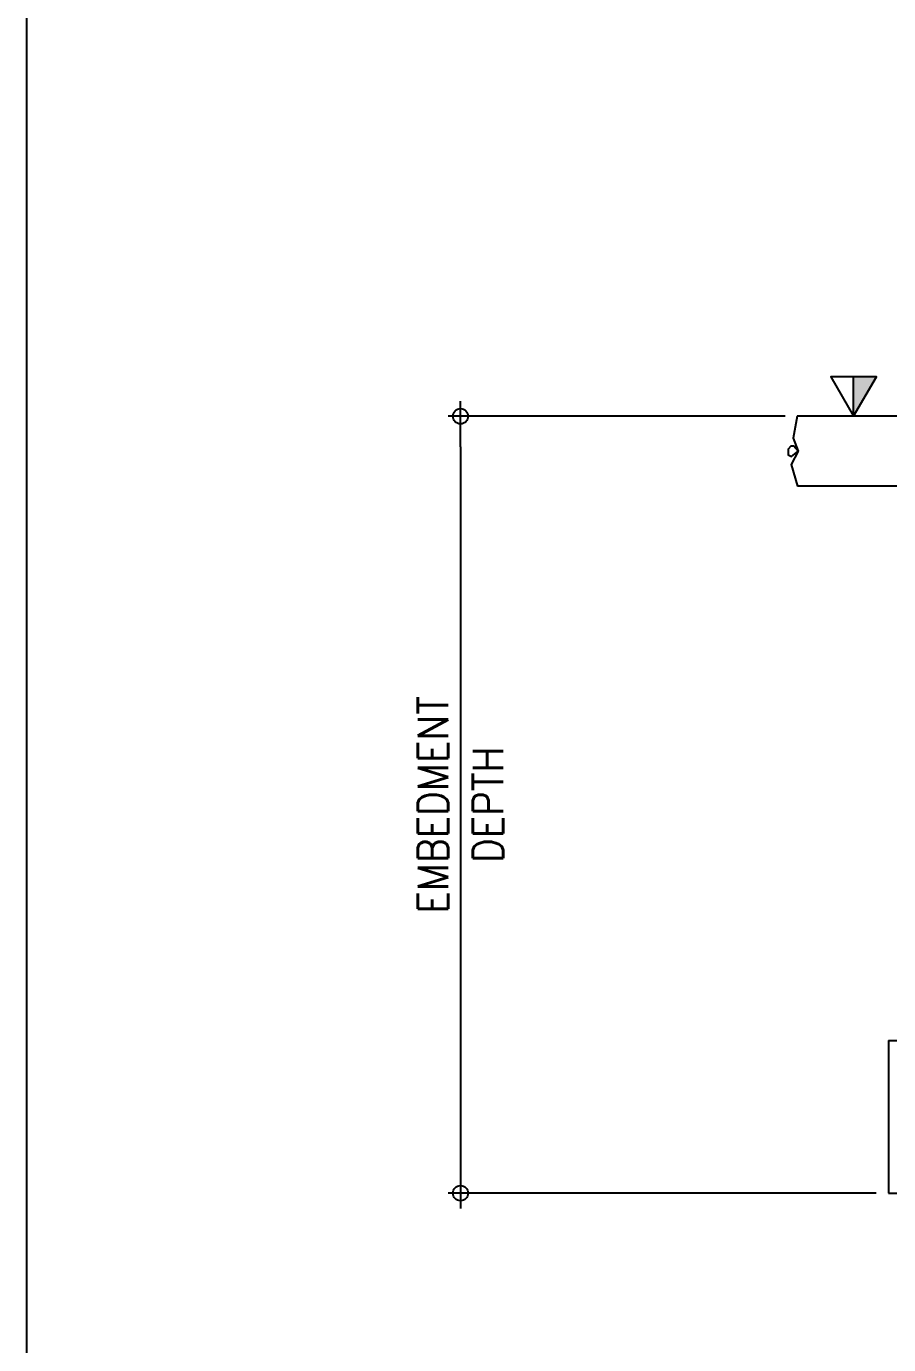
# Model space of a CAD drawing. Header units: millimetres. Extents: x 0 to 4240, y 0 to 8360.
# Drawn here: x 0 to 1413, y 3914 to 6073 of the extents above; entities that cross this region are included whole.
import ezdxf

# ---------------------------------------------------------------- set-up
doc = ezdxf.new("R2010")
doc.units = ezdxf.units.MM
for name, color, linetype in [('1R', 1, 'Continuous'), ('2Y', 2, 'Continuous'), ('3G', 3, 'Continuous'), ('DIM', 8, 'Continuous'), ('TG', 3, 'Continuous')]:
    doc.layers.add(name, color=color, linetype=linetype)
doc.styles.add('ROMANS', font='romans.shx', dxfattribs={"width": 0.9})
doc.dimstyles.new('DIM20', dxfattribs={"dimscale": 20, "dimtxt": 2.5, "dimasz": 2.5, "dimexe": 1, "dimexo": 1, "dimgap": 1, "dimtad": 1, "dimdec": 0, "dimzin": 0, "dimdsep": 46, "dimtxsty": 'ROMANS', "dimblk": 'DIM1', "dimcen": 1, "dimclrd": 8, "dimclre": 8, "dimclrt": 3, "dimadec": 0, "dimazin": 0, "dimtfac": 1, "dimtdec": 0, "dimtofl": 0, "dimtmove": 0, "dimatfit": 3, "dimfxl": 1, "dimtolj": 1, "dimtzin": 0, "dimarcsym": 0})

# ---------------------------------------------------------------- blocks, each defined once
blk = doc.blocks.new('DIM1')
at = {"color": 0}
blk.add_line((-1, 0), (0.5, 0), dxfattribs=at)
at = {"color": 3}
blk.add_circle((0, 0), 0.25, dxfattribs=at)
blk = doc.blocks.new('*D9')
at = {"layer": 'DEFPOINTS', "color": 0, "transparency": 16777216}
for p in [(1263.6, 5434.4), (711.6, 4161.7), (1413.1, 4161.7)]:
    blk.add_point(p, dxfattribs=at)
at = {"layer": 'DIM', "color": 8, "lineweight": -2, "transparency": 16777216}
for p, q in [((1243.6, 5434.4), (691.6, 5434.4)), ((711.6, 5384.4), (711.6, 4211.7)), ((1393.1, 4161.7), (691.6, 4161.7))]:
    blk.add_line(p, q, dxfattribs=at)
at = {"layer": 'DIM', "color": 8, "lineweight": -2, "transparency": 16777216, "xscale": 50, "yscale": 50, "zscale": 50}
for p, rotation in [((711.6, 5434.4), 90), ((711.6, 4161.7), 270)]:
    blk.add_blockref('DIM1', p, dxfattribs=dict(at, rotation=rotation))
at = {"layer": 'DIM', "color": 3, "transparency": 16777216, "char_height": 50, "attachment_point": 5, "rotation": 90, "style": 'ROMANS'}
for s, insert in [('\\A1;EMBEDMENT', (666.6, 4798)), ('\\A1;DEPTH', (756.6, 4798))]:
    blk.add_mtext(s, dxfattribs=dict(at, insert=insert))

msp = doc.modelspace()

# ---------------------------------------------------------------- hatches: boundary and pattern name
at = {"layer": 'TG'}
msp.add_hatch(color=1, dxfattribs=at).paths.add_polyline_path([(1393.5, 5499.3), (1356, 5499.3), (1356, 5434.4)])

# ---------------------------------------------------------------- linework, layer by layer
at = {"layer": '1R', "flags": 128}
for points in [[(1263.6, 5434.4), (1256.7, 5398.8), (1265.1, 5377), (1253.7, 5355.6), (1263.8, 5319.9)], [(1265.1, 5377), (1258, 5385.5), (1253.1, 5385.5), (1248.5, 5380.6), (1248.9, 5371.2), (1254.1, 5368.3), (1265.1, 5377)]]:
    msp.add_lwpolyline(points, dxfattribs=at)
at = {"layer": '2Y'}
for p, q in [((1990.6, 5434.4), (1263.6, 5434.4)), ((1994, 5319.9), (1263.8, 5319.9))]:
    msp.add_line(p, q, dxfattribs=at)
at = {"layer": '3G'}
for p, q in [((1413.1, 4411.7), (1750.6, 4411.7)), ((1413.1, 4411.7), (1413.1, 4161.7)), ((1413.1, 4161.7), (2863.1, 4161.7))]:
    msp.add_line(p, q, dxfattribs=at)
at = {"layer": 'DEFPOINTS'}
msp.add_lwpolyline([(0, 0), (4240, 0), (4240, 8360), (20, 8360, 0.414214), (0, 8340), (0, 0)], format="xyb", dxfattribs=at)
at = {"layer": 'TG', "color": 1}
msp.add_line((1356, 5434.4), (1356, 5499.3), dxfattribs=at)
msp.add_lwpolyline([(1356, 5434.4), (1393.5, 5499.3), (1318.5, 5499.3)], close=True, dxfattribs=at)

# ---------------------------------------------------------------- dimensions: what is measured, and where the dimension line sits
at = {"layer": 'DIM'}
dim = msp.add_linear_dim(base=(711.6, 4161.7), p1=(1263.6, 5434.4), p2=(1413.1, 4161.7), angle=270, text='EMBEDMENT\\XDEPTH', dimstyle='DIM20', dxfattribs=at)
dim.commit()
dim.dimension.update_dxf_attribs({"geometry": '*D9', "text_midpoint": (711.6, 4798)})

doc.saveas('drawing.dxf')
